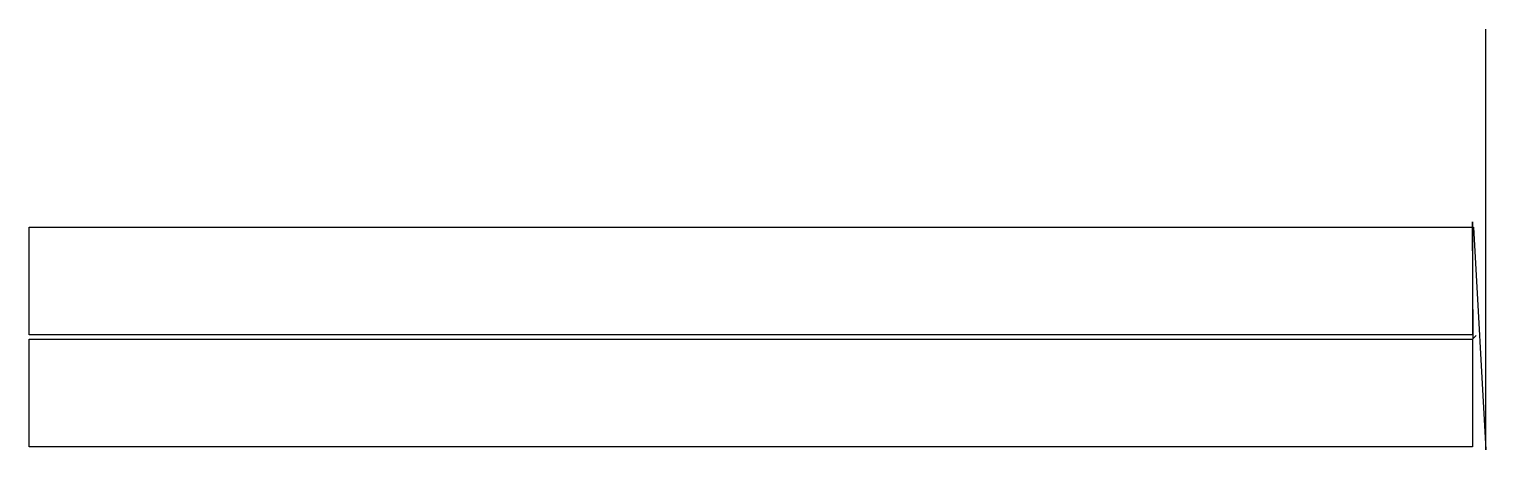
# Model space of a CAD drawing. Header units: metres. Extents: x 15 to 6936, y 0 to 2000.
import ezdxf

# ---------------------------------------------------------------- set-up
doc = ezdxf.new("R2010")
doc.units = ezdxf.units.M

msp = doc.modelspace()

# ---------------------------------------------------------------- linework, layer by layer
at = {"layer": 'TOOL_0'}
for p, q in [((6935.946, 1999), (6935.946, 2000)), ((6935.946, 1), (6935.946, 1999)), ((15, 546.809), (15, 1058.309)), ((15, 1058.309), (6872.001, 1058.309)), ((6875.537, 530.037), (6872.001, 1083.309)), ((6872.001, 1083.309), (6872.001, 1058.309)), ((6872.001, 1058.309), (6872.001, 546.809)), ((6872.001, 1058.309), (6877.001, 1058.309)), ((6877.001, 1058.309), (6935.946, 0)), ((6872.001, 546.809), (15, 546.809)), ((15, 15.001), (15, 526.501)), ((15, 526.501), (6872.001, 526.501)), ((6889.679, 544.179), (6872.001, 526.501)), ((6872.001, 526.501), (6875.537, 530.037)), ((6872.001, 526.501), (6872.001, 15.001)), ((6872.001, 15.001), (15, 15.001)), ((6935.946, 0), (6935.946, 1)), ((6935.946, 1), (6935.946, 0)), ((6935.946, 0), (6935.946, 1))]:
    msp.add_line(p, q, dxfattribs=at)

doc.saveas('drawing.dxf')
